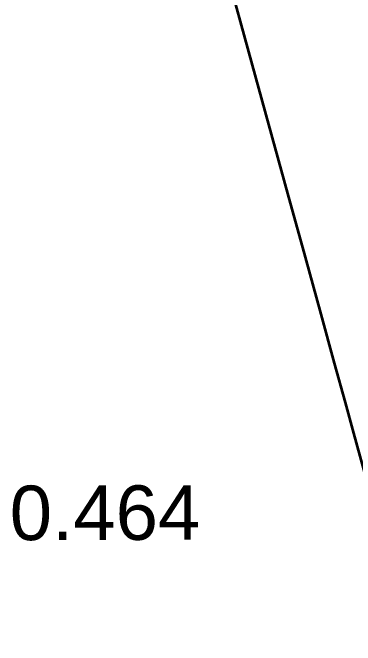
# Model space of a CAD drawing. Header units: millimetres. Extents: x 563604 to 809435, y 2337 to 1331933.
# Drawn here: x 718146 to 721917, y 1282215 to 1289183 of the extents above; entities that cross this region are included whole.
import ezdxf

# ---------------------------------------------------------------- set-up
doc = ezdxf.new("R2010")
doc.units = ezdxf.units.MM
for name, color, linetype, lineweight in [('CD TAI', 7, 'Continuous', 9), ('DM CAI-1', 9, 'Continuous', 35), ('NCV_TKCS_HIEN TRANG_251226_dwg-1', 253, 'Continuous', 9)]:
    doc.layers.add(name, color=color, linetype=linetype, lineweight=lineweight)
doc.styles.add('Arial', font='arial_0.ttf', dxfattribs={"height": 600.128024})

# ---------------------------------------------------------------- blocks, each defined once
blk = doc.blocks.new('NCV_TKCS_HIEN TRANG_251226_dwg-1595164-TỔNG THỂ_HIỆN TRẠNG KHU ĐẤT')
at = {"layer": 'DM CAI-1', "flags": 128}
blk.add_lwpolyline([(722752.8, 1281814.6), (722565.4, 1282364.5), (722417.4, 1282802), (722306.1, 1283135.1), (722226, 1283379.2), (722171.5, 1283550), (722137.1, 1283663), (722117.5, 1283733.6), (722107, 1283777.4), (722100.3, 1283810), (722092.1, 1283846.4), (722078.6, 1283900.3), (722056.3, 1283984.6), (722021.6, 1284112.6), (721971, 1284297.3), (721901.1, 1284551.9), (721808.2, 1284889.4), (721688.8, 1285322.9), (721540.8, 1285860.6), (721367.7, 1286489.8), (721174.2, 1287193.1), (720965.3, 1287952.8), (720745.7, 1288751.4), (720520.4, 1289571.2)], dxfattribs=at)
at = {"layer": 'CD TAI', "insert": (718113.1, 1283973.3), "char_height": 600.13, "width": 2512.823, "attachment_point": 1, "rotation": 0.13459, "line_spacing_factor": 0.941778, "style": 'Arial'}
blk.add_mtext('0.464', dxfattribs=at)

msp = doc.modelspace()

# ---------------------------------------------------------------- block references
at = {"layer": 'NCV_TKCS_HIEN TRANG_251226_dwg-1'}
msp.add_blockref('NCV_TKCS_HIEN TRANG_251226_dwg-1595164-TỔNG THỂ_HIỆN TRẠNG KHU ĐẤT', (0, 0), dxfattribs=at)

doc.saveas('drawing.dxf')
